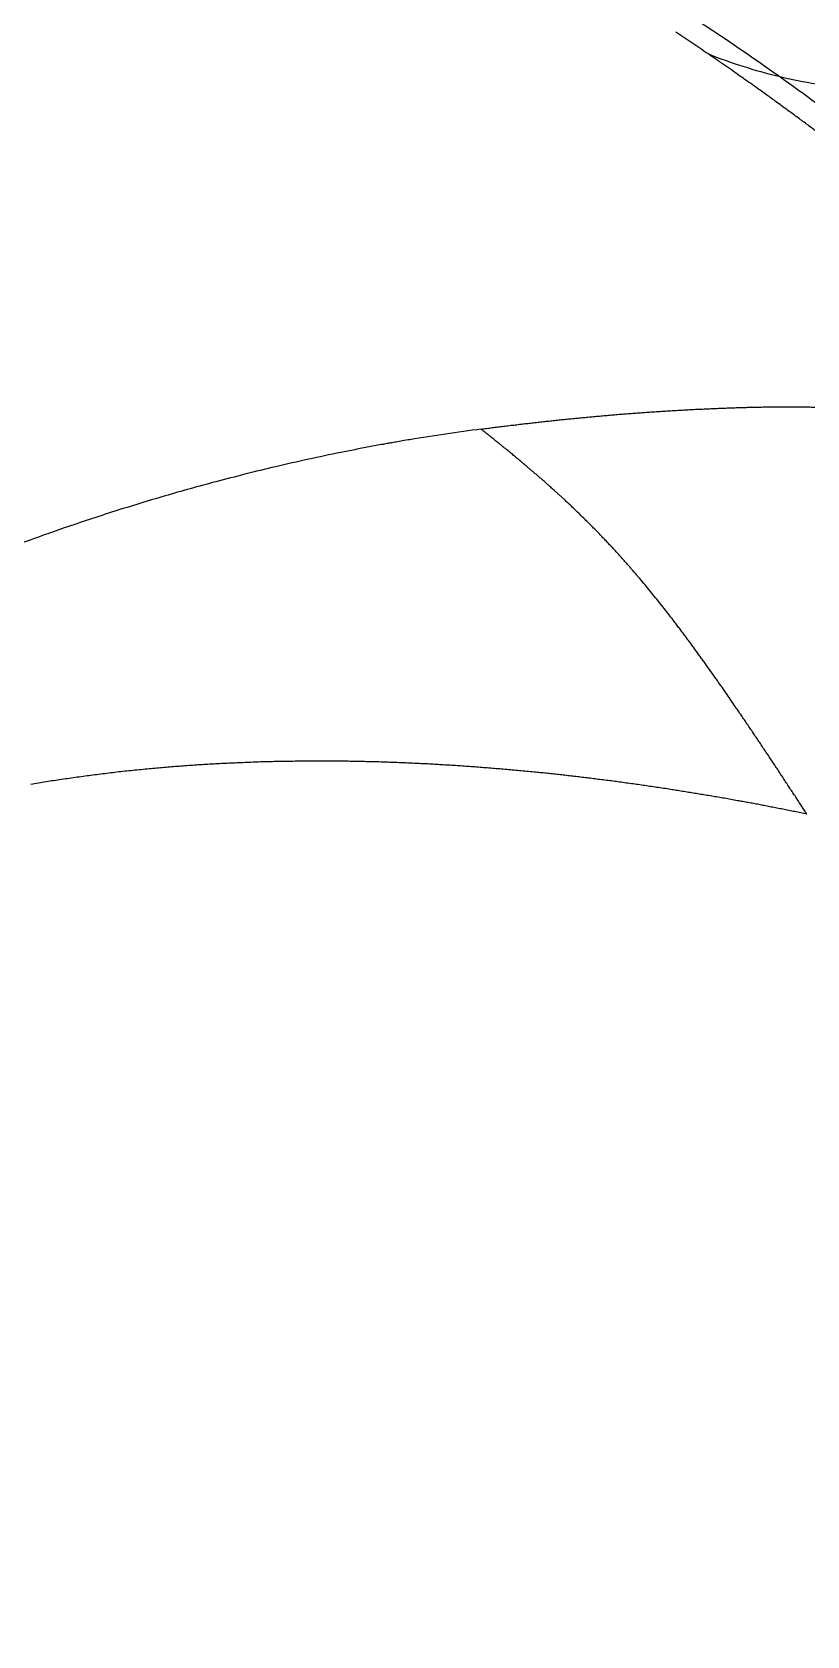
# Model space of a CAD drawing. Extents: x -50 to 28, y -10 to 124.
# Drawn here: x -32.93 to -26.71, y 59 to 71.88 of the extents above; entities that cross this region are included whole.
import ezdxf

# ---------------------------------------------------------------- set-up
doc = ezdxf.new("R2010")
doc.units = 0
doc.header["$MEASUREMENT"] = 0
doc.layers.add('GEOMETRY', color=2, linetype='Continuous', lineweight=25)

# ---------------------------------------------------------------- blocks, each defined once
blk = doc.blocks.new('2026 EXCURSION-ENTICE')
at = {"layer": 'GEOMETRY'}
for points, knots in [([(36.643, -38.985), (36.643, -38.954), (36.643, -38.921), (36.643, -38.852), (36.643, -38.816), (36.643, -38.704), (36.643, -38.626), (36.643, -38.472), (36.643, -38.396), (36.643, -38.292), (36.643, -38.259), (36.643, -38.196), (36.643, -38.166), (36.643, -38.111), (36.643, -38.085), (36.643, -38.037), (36.643, -38.014), (36.643, -37.969), (36.643, -37.946), (36.643, -37.902), (36.643, -37.879), (36.643, -37.767), (36.643, -37.678), (36.643, -37.23), (36.643, -36.871), (36.642, -36.148), (36.642, -35.785), (36.641, -35.053), (36.64, -34.685), (36.636, -33.578), (36.633, -32.836), (36.626, -31.733), (36.623, -31.367), (36.617, -30.639), (36.614, -30.277), (36.607, -29.558), (36.604, -29.2), (36.595, -28.484), (36.591, -28.127), (36.577, -27.054), (36.566, -26.339), (36.528, -24.198), (36.497, -22.774), (36.438, -20.634), (36.416, -19.92), (36.38, -18.848), (36.367, -18.49), (36.341, -17.775), (36.327, -17.417), (36.297, -16.702), (36.282, -16.344), (36.249, -15.628), (36.232, -15.269), (36.196, -14.553), (36.177, -14.195), (36.137, -13.479), (36.116, -13.121), (36.049, -12.049), (35.999, -11.335), (35.881, -9.907), (35.813, -9.194), (35.723, -8.393), (35.713, -8.304), (35.697, -8.17), (35.692, -8.126), (35.682, -8.037), (35.677, -7.992), (35.665, -7.903), (35.659, -7.858), (35.645, -7.768), (35.637, -7.724), (35.621, -7.636), (35.613, -7.592), (35.595, -7.504), (35.585, -7.459), (35.492, -7.062), (35.374, -6.717), (35.071, -6.059), (34.886, -5.746), (34.456, -5.162), (34.212, -4.892), (33.673, -4.406), (33.379, -4.191), (32.753, -3.824), (32.422, -3.672), (31.907, -3.497), (31.732, -3.448), (31.467, -3.387), (31.379, -3.369), (31.245, -3.345), (31.2, -3.337), (31.11, -3.324), (31.065, -3.318), (30.998, -3.309), (30.976, -3.306), (30.931, -3.301), (30.909, -3.299), (30.864, -3.293), (30.842, -3.291), (30.796, -3.285), (30.773, -3.283), (30.702, -3.274), (30.653, -3.269), (30.554, -3.258), (30.505, -3.252), (30.435, -3.244), (30.411, -3.242), (30.366, -3.237), (30.344, -3.234), (30.277, -3.227), (30.232, -3.222), (30.099, -3.208), (30.01, -3.198), (29.208, -3.116), (28.494, -3.054), (27.066, -2.944), (26.352, -2.898), (25.459, -2.845), (25.28, -2.835), (24.922, -2.815), (24.744, -2.806), (24.208, -2.777), (23.852, -2.76), (23.144, -2.726), (22.791, -2.71), (22.088, -2.679), (21.737, -2.665), (21.036, -2.637), (20.684, -2.624), (19.979, -2.599), (19.625, -2.587), (18.914, -2.564), (18.557, -2.554), (17.841, -2.533), (17.484, -2.523), (16.41, -2.495), (15.694, -2.478), (14.261, -2.448), (13.544, -2.435), (12.109, -2.411), (11.392, -2.401), (9.959, -2.383), (9.243, -2.375), (8.169, -2.366), (7.811, -2.363), (7.274, -2.359), (7.095, -2.358), (6.734, -2.356), (6.552, -2.355), (6.182, -2.353), (5.995, -2.352), (5.617, -2.35), (5.425, -2.349), (4.845, -2.347), (4.451, -2.346), (3.863, -2.344), (3.668, -2.344), (3.279, -2.343), (3.087, -2.343), (2.706, -2.342), (2.518, -2.342), (2.146, -2.341), (1.963, -2.341), (1.6, -2.34), (1.42, -2.34), (1.062, -2.34), (0.884, -2.34), (0.347, -2.34), (-0.011, -2.34), (-1.085, -2.34), (-1.8, -2.34), (-3.232, -2.343), (-3.947, -2.344), (-5.379, -2.349), (-6.094, -2.352), (-7.526, -2.361), (-8.241, -2.366), (-9.674, -2.38), (-10.391, -2.388), (-11.827, -2.407), (-12.546, -2.418), (-13.983, -2.443), (-14.701, -2.457), (-16.136, -2.488), (-16.853, -2.506), (-17.747, -2.53), (-17.926, -2.535), (-18.284, -2.546), (-18.463, -2.551), (-18.999, -2.567), (-19.355, -2.578), (-20.064, -2.602), (-20.415, -2.615), (-21.116, -2.641), (-21.464, -2.654), (-22.161, -2.683), (-22.51, -2.697), (-23.209, -2.729), (-23.561, -2.745), (-24.268, -2.78), (-24.623, -2.799), (-25.159, -2.828), (-25.338, -2.838), (-25.695, -2.859), (-25.874, -2.87), (-26.41, -2.903), (-26.768, -2.926), (-27.483, -2.976), (-27.841, -3.003), (-28.557, -3.061), (-28.914, -3.092), (-29.45, -3.142), (-29.628, -3.16), (-29.895, -3.187), (-29.984, -3.196), (-30.118, -3.21), (-30.163, -3.215), (-30.229, -3.222), (-30.252, -3.224), (-30.297, -3.229), (-30.321, -3.232), (-30.391, -3.239), (-30.44, -3.245), (-30.54, -3.256), (-30.59, -3.262), (-30.688, -3.273), (-30.735, -3.278), (-30.827, -3.289), (-30.871, -3.294), (-30.938, -3.302), (-30.96, -3.305), (-31.005, -3.31), (-31.027, -3.313), (-31.095, -3.322), (-31.14, -3.328), (-31.274, -3.349), (-31.363, -3.366), (-31.807, -3.459), (-32.154, -3.569), (-32.819, -3.858), (-33.137, -4.036), (-33.731, -4.452), (-34.006, -4.691), (-34.503, -5.218), (-34.725, -5.507), (-35.106, -6.124), (-35.265, -6.452), (-35.451, -6.963), (-35.505, -7.136), (-35.572, -7.401), (-35.592, -7.49), (-35.619, -7.624), (-35.627, -7.668), (-35.639, -7.735), (-35.643, -7.758), (-35.65, -7.802), (-35.654, -7.825), (-35.66, -7.869), (-35.663, -7.89), (-35.669, -7.933), (-35.672, -7.955), (-35.677, -8), (-35.68, -8.022), (-35.685, -8.067), (-35.688, -8.089), (-35.701, -8.2), (-35.711, -8.289), (-35.742, -8.556), (-35.761, -8.734), (-35.855, -9.624), (-35.919, -10.338), (-36.03, -11.766), (-36.078, -12.481), (-36.163, -13.91), (-36.201, -14.625), (-36.27, -16.055), (-36.301, -16.77), (-36.358, -18.201), (-36.383, -18.916), (-36.43, -20.345), (-36.45, -21.059), (-36.488, -22.485), (-36.505, -23.197), (-36.535, -24.622), (-36.549, -25.335), (-36.572, -26.763), (-36.583, -27.478), (-36.594, -28.372), (-36.596, -28.551), (-36.6, -28.909), (-36.602, -29.088), (-36.608, -29.625), (-36.612, -29.985), (-36.618, -30.708), (-36.621, -31.072), (-36.626, -31.804), (-36.629, -32.173), (-36.635, -33.282), (-36.638, -34.026), (-36.641, -35.133), (-36.642, -35.5), (-36.643, -36.23), (-36.643, -36.592), (-36.643, -37.313), (-36.643, -37.671), (-36.643, -38.074), (-36.643, -38.119), (-36.643, -38.208), (-36.643, -38.252), (-36.643, -38.338), (-36.643, -38.381), (-36.643, -38.463), (-36.643, -38.502), (-36.643, -38.619), (-36.643, -38.692), (-36.643, -38.837), (-36.643, -38.909), (-36.643, -38.985)], [0, 0, 0, 0, 0.000488, 0.000488, 0.000977, 0.000977, 0.001953, 0.001953, 0.00293, 0.00293, 0.003418, 0.003418, 0.003906, 0.003906, 0.004395, 0.004395, 0.004883, 0.004883, 0.005371, 0.005371, 0.005859, 0.005859, 0.007813, 0.007813, 0.015625, 0.015625, 0.023438, 0.023438, 0.03125, 0.03125, 0.046875, 0.046875, 0.054688, 0.054688, 0.0625, 0.0625, 0.070313, 0.070313, 0.078125, 0.078125, 0.09375, 0.09375, 0.125, 0.125, 0.140625, 0.140625, 0.148438, 0.148438, 0.15625, 0.15625, 0.164063, 0.164063, 0.171875, 0.171875, 0.179688, 0.179688, 0.1875, 0.1875, 0.203125, 0.203125, 0.21875, 0.21875, 0.220703, 0.220703, 0.22168, 0.22168, 0.222656, 0.222656, 0.223633, 0.223633, 0.224609, 0.224609, 0.225586, 0.225586, 0.226563, 0.226563, 0.234375, 0.234375, 0.242188, 0.242188, 0.25, 0.25, 0.257813, 0.257813, 0.265625, 0.265625, 0.269531, 0.269531, 0.271484, 0.271484, 0.272461, 0.272461, 0.273438, 0.273438, 0.273926, 0.273926, 0.274414, 0.274414, 0.274902, 0.274902, 0.275391, 0.275391, 0.276367, 0.276367, 0.277344, 0.277344, 0.277832, 0.277832, 0.27832, 0.27832, 0.279297, 0.279297, 0.28125, 0.28125, 0.296875, 0.296875, 0.3125, 0.3125, 0.316406, 0.316406, 0.320313, 0.320313, 0.328125, 0.328125, 0.335938, 0.335938, 0.34375, 0.34375, 0.351563, 0.351563, 0.359375, 0.359375, 0.367188, 0.367188, 0.375, 0.375, 0.390625, 0.390625, 0.40625, 0.40625, 0.421875, 0.421875, 0.4375, 0.4375, 0.445313, 0.445313, 0.449219, 0.449219, 0.453125, 0.453125, 0.457031, 0.457031, 0.460938, 0.460938, 0.46875, 0.46875, 0.472656, 0.472656, 0.476563, 0.476563, 0.480469, 0.480469, 0.484375, 0.484375, 0.488281, 0.488281, 0.492188, 0.492188, 0.5, 0.5, 0.515625, 0.515625, 0.53125, 0.53125, 0.546875, 0.546875, 0.5625, 0.5625, 0.578125, 0.578125, 0.59375, 0.59375, 0.609375, 0.609375, 0.625, 0.625, 0.628906, 0.628906, 0.632813, 0.632813, 0.640625, 0.640625, 0.648438, 0.648438, 0.65625, 0.65625, 0.664063, 0.664063, 0.671875, 0.671875, 0.679688, 0.679688, 0.683594, 0.683594, 0.6875, 0.6875, 0.695313, 0.695313, 0.703125, 0.703125, 0.710938, 0.710938, 0.714844, 0.714844, 0.716797, 0.716797, 0.717773, 0.717773, 0.718262, 0.718262, 0.71875, 0.71875, 0.719727, 0.719727, 0.720703, 0.720703, 0.72168, 0.72168, 0.722656, 0.722656, 0.723145, 0.723145, 0.723633, 0.723633, 0.724609, 0.724609, 0.726563, 0.726563, 0.734375, 0.734375, 0.742188, 0.742188, 0.75, 0.75, 0.757813, 0.757813, 0.765625, 0.765625, 0.769531, 0.769531, 0.771484, 0.771484, 0.772461, 0.772461, 0.772949, 0.772949, 0.773438, 0.773438, 0.773926, 0.773926, 0.774414, 0.774414, 0.774902, 0.774902, 0.775391, 0.775391, 0.777344, 0.777344, 0.78125, 0.78125, 0.796875, 0.796875, 0.8125, 0.8125, 0.828125, 0.828125, 0.84375, 0.84375, 0.859375, 0.859375, 0.875, 0.875, 0.890625, 0.890625, 0.90625, 0.90625, 0.921875, 0.921875, 0.925781, 0.925781, 0.929688, 0.929688, 0.9375, 0.9375, 0.945313, 0.945313, 0.953125, 0.953125, 0.96875, 0.96875, 0.976563, 0.976563, 0.984375, 0.984375, 0.992188, 0.992188, 0.993164, 0.993164, 0.994141, 0.994141, 0.995117, 0.995117, 0.996094, 0.996094, 0.998047, 0.998047, 1, 1, 1, 1]), ([(-16.02, -7.217), (-16.041, -7.203), (-16.084, -7.174), (-16.148, -7.13), (-16.213, -7.087), (-16.256, -7.058), (-16.278, -7.044)], [0, 0, 0, 0, 0.250718, 0.500938, 0.750689, 1, 1, 1, 1]), ([(-15.831, -7.348), (-15.852, -7.333), (-15.894, -7.304), (-15.957, -7.261), (-15.999, -7.232), (-16.02, -7.217)], [0, 0, 0, 0, 0.3346772, 0.6680008, 1, 1, 1, 1]), ([(-15.61, -7.504), (-15.629, -7.491), (-15.665, -7.465), (-15.721, -7.426), (-15.776, -7.387), (-15.813, -7.361), (-15.831, -7.348)], [0, 0, 0, 0, 0.251696, 0.502253, 0.751683, 1, 1, 1, 1]), ([(-15.285, -7.74), (-15.312, -7.72), (-15.367, -7.681), (-15.448, -7.621), (-15.529, -7.562), (-15.583, -7.523), (-15.61, -7.504)], [0, 0, 0, 0, 0.2531173, 0.5041443, 0.7530987, 1, 1, 1, 1]), ([(-14.975, -7.972), (-15.001, -7.953), (-15.053, -7.913), (-15.131, -7.855), (-15.208, -7.797), (-15.26, -7.759), (-15.285, -7.74)], [0, 0, 0, 0, 0.254942, 0.506586, 0.754936, 1, 1, 1, 1]), ([(-17.386, -10.177), (-17.371, -10.175), (-17.341, -10.172), (-17.296, -10.167), (-17.251, -10.162), (-17.206, -10.157), (-17.162, -10.153), (-17.117, -10.148), (-17.072, -10.144), (-17.028, -10.14), (-16.983, -10.135), (-16.953, -10.133), (-16.939, -10.131)], [0, 0, 0, 0, 0.099885, 0.199909, 0.299996, 0.400087, 0.500142, 0.600142, 0.700089, 0.800008, 0.899952, 1, 1, 1, 1]), ([(-16.939, -10.131), (-16.922, -10.13), (-16.89, -10.127), (-16.842, -10.123), (-16.794, -10.118), (-16.745, -10.114), (-16.697, -10.11), (-16.648, -10.107), (-16.599, -10.103), (-16.55, -10.099), (-16.517, -10.097), (-16.501, -10.096)], [0, 0, 0, 0, 0.109227, 0.218606, 0.328367, 0.438787, 0.550078, 0.662074, 0.774531, 0.887235, 1, 1, 1, 1]), ([(-16.501, -10.096), (-16.486, -10.095), (-16.458, -10.093), (-16.415, -10.09), (-16.372, -10.087), (-16.329, -10.085), (-16.3, -10.083), (-16.286, -10.082)], [0, 0, 0, 0, 0.198173, 0.397377, 0.597471, 0.79836, 1, 1, 1, 1]), ([(-16.286, -10.082), (-16.27, -10.081), (-16.238, -10.079), (-16.191, -10.077), (-16.144, -10.074), (-16.097, -10.072), (-16.051, -10.07), (-16.004, -10.068), (-15.958, -10.066), (-15.912, -10.064), (-15.881, -10.063), (-15.866, -10.062)], [0, 0, 0, 0, 0.112623, 0.224425, 0.335546, 0.446175, 0.556556, 0.66699, 0.777779, 0.888859, 1, 1, 1, 1]), ([(-15.866, -10.062), (-15.852, -10.062), (-15.825, -10.061), (-15.783, -10.059), (-15.742, -10.058), (-15.701, -10.057), (-15.673, -10.056), (-15.659, -10.056)], [0, 0, 0, 0, 0.1970911, 0.3958121, 0.5959665, 0.7973985, 1, 1, 1, 1]), ([(-15.659, -10.056), (-15.644, -10.056), (-15.612, -10.055), (-15.566, -10.054), (-15.521, -10.054), (-15.476, -10.053), (-15.432, -10.053), (-15.388, -10.053), (-15.345, -10.053), (-15.302, -10.053), (-15.274, -10.054), (-15.259, -10.054)], [0, 0, 0, 0, 0.116207, 0.230786, 0.343827, 0.455468, 0.565895, 0.675335, 0.784054, 0.892303, 1, 1, 1, 1]), ([(-15.259, -10.054), (-15.243, -10.054), (-15.211, -10.054), (-15.163, -10.055), (-15.114, -10.056), (-15.065, -10.057), (-15.016, -10.059), (-14.966, -10.061), (-14.916, -10.063), (-14.882, -10.064), (-14.865, -10.065)], [0, 0, 0, 0, 0.119229, 0.240389, 0.363302, 0.487816, 0.613808, 0.741193, 0.869924, 1, 1, 1, 1]), ([(-17.841, -10.232), (-17.826, -10.23), (-17.797, -10.226), (-17.752, -10.22), (-17.707, -10.215), (-17.661, -10.209), (-17.63, -10.205), (-17.614, -10.203)], [0, 0, 0, 0, 0.1945863, 0.3916802, 0.5914649, 0.7941552, 1, 1, 1, 1]), ([(-17.595, -10.431), (-17.603, -10.424), (-17.621, -10.41), (-17.646, -10.389), (-17.672, -10.368), (-17.697, -10.348), (-17.722, -10.328), (-17.746, -10.308), (-17.77, -10.289), (-17.794, -10.269), (-17.818, -10.251), (-17.833, -10.238), (-17.841, -10.232)], [0, 0, 0, 0, 0.102134, 0.203793, 0.304979, 0.40569, 0.505927, 0.60569, 0.704979, 0.803794, 0.902134, 1, 1, 1, 1]), ([(-17.614, -10.203), (-17.598, -10.201), (-17.567, -10.198), (-17.521, -10.192), (-17.475, -10.187), (-17.431, -10.182), (-17.401, -10.178), (-17.386, -10.177)], [0, 0, 0, 0, 0.2057, 0.408858, 0.609136, 0.806257, 1, 1, 1, 1]), ([(-18.412, -10.317), (-18.432, -10.32), (-18.47, -10.326), (-18.521, -10.335), (-18.562, -10.342), (-18.593, -10.348), (-18.614, -10.352), (-18.662, -10.36), (-18.741, -10.375), (-18.854, -10.397), (-18.93, -10.412), (-18.968, -10.419)], [0, 0, 0, 0, 0.109454, 0.201068, 0.274718, 0.330312, 0.367787, 0.387106, 0.590795, 0.795116, 1, 1, 1, 1]), ([(-17.465, -10.54), (-17.472, -10.533), (-17.488, -10.52), (-17.512, -10.5), (-17.538, -10.478), (-17.566, -10.455), (-17.585, -10.439), (-17.595, -10.431)], [0, 0, 0, 0, 0.1722738, 0.3584477, 0.5584868, 0.7723519, 1, 1, 1, 1]), ([(-17.33, -10.656), (-17.338, -10.649), (-17.354, -10.635), (-17.377, -10.615), (-17.4, -10.595), (-17.422, -10.576), (-17.444, -10.558), (-17.458, -10.546), (-17.465, -10.54)], [0, 0, 0, 0, 0.1757627, 0.3478713, 0.5163388, 0.6811766, 0.8423946, 1, 1, 1, 1]), ([(-19.972, -10.655), (-20.108, -10.691), (-20.244, -10.729), (-20.514, -10.808), (-20.649, -10.849), (-20.783, -10.892)], [0, 0, 0, 0, 0.5, 0.5, 1, 1, 1, 1]), ([(-17.127, -10.841), (-17.135, -10.833), (-17.151, -10.818), (-17.174, -10.796), (-17.196, -10.777), (-17.216, -10.758), (-17.235, -10.741), (-17.252, -10.726), (-17.267, -10.712), (-17.281, -10.699), (-17.294, -10.688), (-17.305, -10.678), (-17.315, -10.67), (-17.323, -10.662), (-17.328, -10.658), (-17.33, -10.656)], [0, 0, 0, 0, 0.1196, 0.2320119, 0.3372636, 0.4353793, 0.52638, 0.6102841, 0.6871074, 0.7568636, 0.8195646, 0.8752207, 0.9238405, 0.9654316, 1, 1, 1, 1]), ([(-16.899, -11.066), (-16.906, -11.059), (-16.921, -11.043), (-16.944, -11.02), (-16.969, -10.994), (-16.997, -10.967), (-17.027, -10.937), (-17.058, -10.906), (-17.092, -10.874), (-17.115, -10.852), (-17.127, -10.841)], [0, 0, 0, 0, 0.0910346, 0.1918534, 0.3024163, 0.4226827, 0.5526121, 0.6921656, 0.8413063, 1, 1, 1, 1]), ([(-16.747, -11.228), (-16.754, -11.22), (-16.768, -11.204), (-16.791, -11.179), (-16.816, -11.153), (-16.842, -11.125), (-16.87, -11.096), (-16.889, -11.076), (-16.899, -11.066)], [0, 0, 0, 0, 0.137465, 0.286688, 0.447613, 0.62018, 0.804328, 1, 1, 1, 1]), ([(-16.579, -11.418), (-16.586, -11.411), (-16.599, -11.395), (-16.62, -11.371), (-16.64, -11.347), (-16.661, -11.324), (-16.682, -11.3), (-16.703, -11.276), (-16.725, -11.252), (-16.74, -11.236), (-16.747, -11.228)], [0, 0, 0, 0, 0.119186, 0.240031, 0.362536, 0.486701, 0.612528, 0.740018, 0.869174, 1, 1, 1, 1]), ([(-16.06, -12.088), (-16.067, -12.078), (-16.081, -12.059), (-16.103, -12.029), (-16.124, -11.999), (-16.147, -11.969), (-16.169, -11.939), (-16.191, -11.908), (-16.214, -11.878), (-16.237, -11.847), (-16.261, -11.816), (-16.285, -11.785), (-16.308, -11.754), (-16.337, -11.716), (-16.371, -11.673), (-16.41, -11.623), (-16.451, -11.573), (-16.493, -11.522), (-16.535, -11.47), (-16.564, -11.436), (-16.579, -11.418)], [0, 0, 0, 0, 0.040669, 0.081897, 0.123676, 0.166002, 0.208868, 0.252271, 0.296204, 0.340665, 0.38565, 0.431156, 0.477179, 0.523719, 0.597264, 0.673165, 0.751403, 0.831962, 0.914829, 1, 1, 1, 1]), ([(-15.534, -12.854), (-15.542, -12.842), (-15.558, -12.819), (-15.581, -12.784), (-15.604, -12.749), (-15.628, -12.714), (-15.651, -12.679), (-15.674, -12.645), (-15.698, -12.61), (-15.721, -12.575), (-15.745, -12.541), (-15.768, -12.506), (-15.806, -12.451), (-15.857, -12.376), (-15.915, -12.293), (-15.965, -12.222), (-16.007, -12.162), (-16.035, -12.123), (-16.05, -12.102)], [0, 0, 0, 0, 0.045172, 0.090394, 0.135663, 0.180977, 0.226337, 0.27174, 0.317186, 0.362674, 0.408204, 0.453776, 0.499389, 0.626399, 0.75421, 0.833776, 0.915728, 1, 1, 1, 1]), ([(-15.303, -13.204), (-15.311, -13.193), (-15.326, -13.169), (-15.35, -13.134), (-15.373, -13.099), (-15.396, -13.063), (-15.419, -13.028), (-15.442, -12.993), (-15.465, -12.958), (-15.488, -12.923), (-15.511, -12.889), (-15.527, -12.866), (-15.534, -12.854)], [0, 0, 0, 0, 0.100387, 0.200704, 0.300943, 0.401097, 0.501161, 0.60113, 0.701001, 0.800771, 0.900438, 1, 1, 1, 1]), ([(-20.506, -12.96), (-20.528, -12.962), (-20.571, -12.967), (-20.637, -12.973), (-20.702, -12.98), (-20.766, -12.987), (-20.83, -12.995), (-20.894, -13.003), (-20.958, -13.011), (-21.021, -13.019), (-21.085, -13.028), (-21.147, -13.037), (-21.21, -13.046), (-21.272, -13.055), (-21.334, -13.065), (-21.395, -13.075), (-21.436, -13.082), (-21.457, -13.086)], [0, 0, 0, 0, 0.067989, 0.135802, 0.203435, 0.270886, 0.338151, 0.405228, 0.472113, 0.538805, 0.605301, 0.671597, 0.737691, 0.803581, 0.869264, 0.934738, 1, 1, 1, 1]), ([(-19.516, -12.903), (-19.537, -12.903), (-19.58, -12.904), (-19.643, -12.906), (-19.707, -12.909), (-19.77, -12.911), (-19.832, -12.914), (-19.895, -12.917), (-19.957, -12.92), (-20.019, -12.923), (-20.081, -12.927), (-20.143, -12.931), (-20.204, -12.935), (-20.265, -12.94), (-20.326, -12.945), (-20.386, -12.95), (-20.446, -12.955), (-20.486, -12.959), (-20.506, -12.96)], [0, 0, 0, 0, 0.063739, 0.127326, 0.190757, 0.254031, 0.317143, 0.380093, 0.442875, 0.505489, 0.567932, 0.6302, 0.692291, 0.754202, 0.815932, 0.877476, 0.938833, 1, 1, 1, 1]), ([(-18.485, -12.912), (-18.505, -12.911), (-18.544, -12.909), (-18.603, -12.907), (-18.662, -12.905), (-18.72, -12.904), (-18.778, -12.902), (-18.836, -12.901), (-18.894, -12.9), (-18.952, -12.899), (-19.009, -12.899), (-19.066, -12.898), (-19.123, -12.898), (-19.18, -12.898), (-19.237, -12.899), (-19.293, -12.899), (-19.349, -12.9), (-19.405, -12.9), (-19.46, -12.902), (-19.497, -12.902), (-19.516, -12.903)], [0, 0, 0, 0, 0.0567537, 0.113377, 0.169868, 0.2262249, 0.2824456, 0.3385281, 0.3944705, 0.4502707, 0.5059267, 0.5614364, 0.6167978, 0.6720088, 0.7270674, 0.7819713, 0.8367187, 0.8913073, 0.9457351, 1, 1, 1, 1]), ([(-17.416, -12.986), (-17.436, -12.984), (-17.475, -12.981), (-17.533, -12.975), (-17.591, -12.97), (-17.649, -12.965), (-17.706, -12.96), (-17.764, -12.955), (-17.821, -12.951), (-17.878, -12.946), (-17.934, -12.942), (-17.991, -12.938), (-18.047, -12.934), (-18.103, -12.931), (-18.158, -12.928), (-18.213, -12.924), (-18.268, -12.921), (-18.323, -12.919), (-18.377, -12.916), (-18.431, -12.914), (-18.467, -12.912), (-18.485, -12.912)], [0, 0, 0, 0, 0.054568, 0.108932, 0.16309, 0.217041, 0.270781, 0.324311, 0.377626, 0.430727, 0.48361, 0.536273, 0.588714, 0.640932, 0.692923, 0.744686, 0.796219, 0.847519, 0.898584, 0.949412, 1, 1, 1, 1]), ([(-16.32, -13.126), (-16.339, -13.123), (-16.375, -13.117), (-16.431, -13.109), (-16.485, -13.101), (-16.54, -13.093), (-16.594, -13.085), (-16.648, -13.078), (-16.702, -13.07), (-16.755, -13.063), (-16.808, -13.056), (-16.86, -13.049), (-16.913, -13.043), (-16.965, -13.036), (-17.016, -13.03), (-17.067, -13.024), (-17.118, -13.018), (-17.169, -13.012), (-17.219, -13.007), (-17.269, -13.001), (-17.318, -12.996), (-17.367, -12.991), (-17.4, -12.988), (-17.416, -12.986)], [0, 0, 0, 0, 0.050792, 0.101276, 0.151452, 0.201318, 0.250873, 0.300114, 0.349042, 0.397653, 0.445946, 0.493921, 0.541573, 0.588903, 0.635908, 0.682585, 0.728934, 0.774952, 0.820636, 0.865985, 0.910997, 0.95567, 1, 1, 1, 1]), ([(-15.77, -13.218), (-15.788, -13.215), (-15.822, -13.209), (-15.874, -13.199), (-15.925, -13.19), (-15.976, -13.182), (-16.027, -13.173), (-16.077, -13.165), (-16.126, -13.157), (-16.175, -13.149), (-16.224, -13.141), (-16.272, -13.133), (-16.304, -13.128), (-16.32, -13.126)], [0, 0, 0, 0, 0.09532, 0.189767, 0.283339, 0.376031, 0.467842, 0.558768, 0.648805, 0.737951, 0.826201, 0.913552, 1, 1, 1, 1]), ([(-15.225, -13.324), (-15.242, -13.32), (-15.274, -13.314), (-15.323, -13.304), (-15.371, -13.294), (-15.418, -13.285), (-15.465, -13.275), (-15.511, -13.267), (-15.556, -13.258), (-15.6, -13.249), (-15.644, -13.241), (-15.687, -13.233), (-15.729, -13.226), (-15.756, -13.22), (-15.77, -13.218)], [0, 0, 0, 0, 0.091498, 0.181526, 0.27008, 0.357157, 0.442751, 0.526858, 0.609474, 0.690593, 0.77021, 0.84832, 0.924919, 1, 1, 1, 1]), ([(-15.225, -13.324), (-15.232, -13.314), (-15.245, -13.294), (-15.264, -13.264), (-15.284, -13.234), (-15.297, -13.214), (-15.303, -13.204)], [0, 0, 0, 0, 0.249905, 0.499889, 0.749929, 1, 1, 1, 1]), ([(-11.697, -18.729), (-11.757, -18.801), (-11.818, -18.873), (-11.939, -19.018), (-12, -19.09), (-12.182, -19.308), (-12.304, -19.453), (-12.547, -19.743), (-12.669, -19.887), (-12.911, -20.176), (-13.033, -20.321), (-13.276, -20.611), (-13.397, -20.756), (-13.641, -21.046), (-13.763, -21.191), (-14.006, -21.481), (-14.127, -21.626), (-14.37, -21.915), (-14.491, -22.059), (-14.673, -22.277), (-14.734, -22.349), (-14.855, -22.494), (-14.916, -22.566), (-15.038, -22.711), (-15.099, -22.784), (-15.221, -22.929), (-15.282, -23.001), (-15.585, -23.363), (-15.827, -23.651), (-16.31, -24.227), (-16.552, -24.516), (-16.915, -24.948), (-17.036, -25.092), (-17.217, -25.307), (-17.277, -25.379), (-17.367, -25.487), (-17.398, -25.523), (-17.435, -25.568), (-17.443, -25.577), (-17.459, -25.596), (-17.467, -25.606), (-17.484, -25.626), (-17.493, -25.636), (-17.509, -25.656), (-17.517, -25.665), (-17.525, -25.674)], [0, 0, 0, 0, 0.03125, 0.03125, 0.0625, 0.0625, 0.125, 0.125, 0.1875, 0.1875, 0.25, 0.25, 0.3125, 0.3125, 0.375, 0.375, 0.4375, 0.4375, 0.5, 0.5, 0.53125, 0.53125, 0.5625, 0.5625, 0.59375, 0.59375, 0.625, 0.625, 0.75, 0.75, 0.875, 0.875, 0.9375, 0.9375, 0.96875, 0.96875, 0.984375, 0.984375, 0.988281, 0.988281, 0.992188, 0.992188, 0.996094, 0.996094, 1, 1, 1, 1])]:
    blk.add_open_spline(points, degree=3, knots=knots, dxfattribs=at)
for points in [[(-15.45, -7.399), (-15.725, -7.203), (-16.01, -7.01), (-16.315, -6.817)], [(-16.02, -7.217), (-15.836, -7.291), (-15.645, -7.352), (-15.45, -7.399)], [(-15.45, -7.399), (-15.25, -7.447), (-14.84, -7.513), (-14.417, -7.52), (-14.205, -7.509)], [(-13.89, -8.585), (-14.14, -8.385), (-14.647, -7.987), (-15.175, -7.594), (-15.45, -7.399)], [(-18.127, -10.272), (-18.221, -10.286), (-18.316, -10.301), (-18.412, -10.317)], [(-17.841, -10.232), (-17.936, -10.244), (-18.031, -10.257), (-18.127, -10.272)], [(-18.968, -10.419), (-19.141, -10.455), (-19.315, -10.493), (-19.49, -10.534)], [(-19.49, -10.534), (-19.572, -10.553), (-19.654, -10.573), (-19.737, -10.594)], [(-19.737, -10.594), (-19.815, -10.614), (-19.894, -10.634), (-19.972, -10.655)], [(-20.783, -10.892), (-20.918, -10.935), (-21.053, -10.979), (-21.188, -11.026)], [(-21.188, -11.026), (-21.246, -11.046), (-21.305, -11.067), (-21.363, -11.087)], [(-21.363, -11.087), (-21.428, -11.111), (-21.493, -11.134), (-21.558, -11.158)], [(-16.05, -12.102), (-16.053, -12.098), (-16.057, -12.093), (-16.06, -12.088)]]:
    blk.add_open_spline(points, degree=3, dxfattribs=at)

msp = doc.modelspace()

# ---------------------------------------------------------------- block references
msp.add_blockref('2026 EXCURSION-ENTICE', (-11.482, 78.927))

doc.saveas('drawing.dxf')
